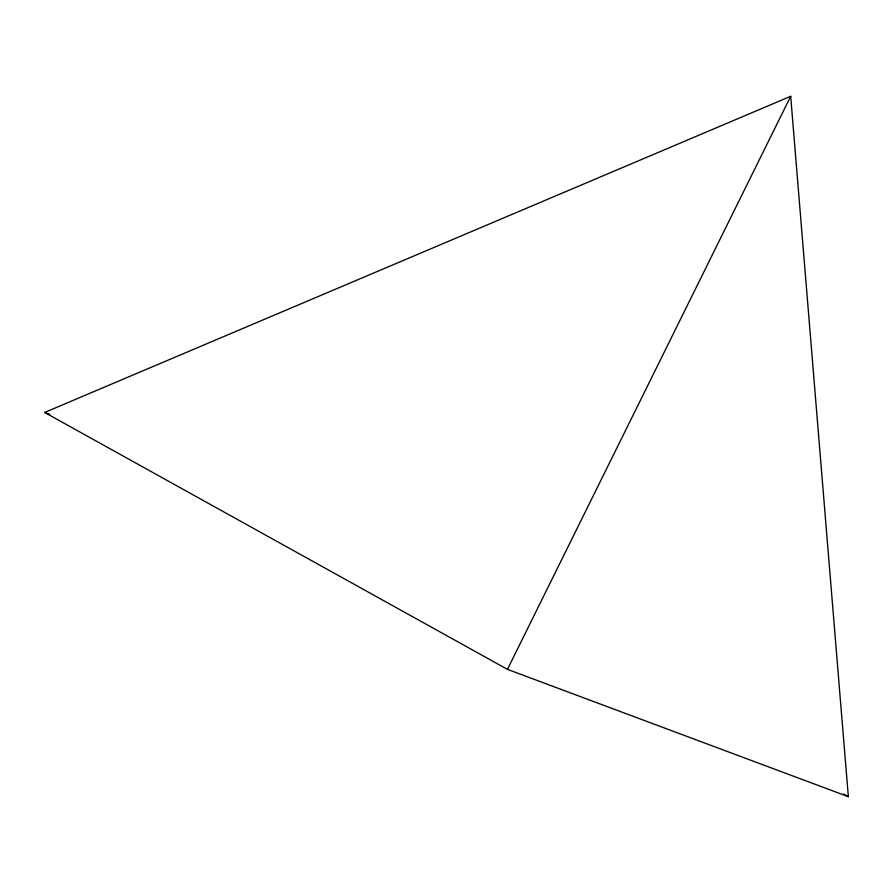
<?xml version="1.0" encoding="UTF-8"?>
<svg xmlns="http://www.w3.org/2000/svg" width="893" height="893" viewBox="0 0 893 893"><rect width="100%" height="100%" fill="white"/><g stroke="black" fill="none" stroke-linecap="round" stroke-linejoin="round"><path stroke-width="1.34" d="M507.458 669.359L790.685 96.299L44.65 412.454L507.458 669.359L848.35 796.701L790.685 96.299M44.65 412.454L49.874 414.408M843.483 794L848.35 796.701"/></g></svg>
